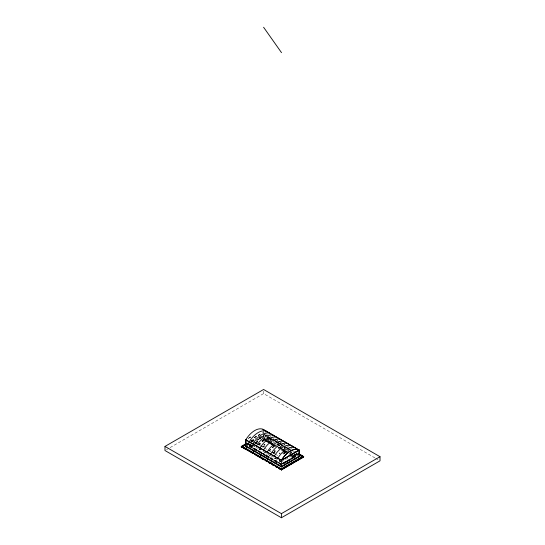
<?xml version="1.0" encoding="UTF-8"?>
<svg xmlns="http://www.w3.org/2000/svg" width="545" height="545" viewBox="0 0 545 545"><rect width="100%" height="100%" fill="white"/><g stroke="black" fill="none" stroke-linecap="round" stroke-linejoin="round"><path stroke-width="0.41" stroke-dasharray="2.73 2.04" d="M256.675 440.115L257.206 440.428L257.206 442.07L256.675 441.763L255.428 442.69L256.675 441.968M254.604 445.592L253.888 446.416L255.142 446.927M263.48 440.878L262.234 441.6L263.48 440.469L264.018 440.776L264.018 439.127M259.699 448.528C257.41 449.57 262.329 450.695 258.984 449.148L260.231 448.426M264.4 446.226L263.153 446.948L264.4 445.817L264.938 446.123L264.938 444.475L264.4 444.168L264.4 446.43L263.869 446.123L263.869 444.475M273.665 447.99L272.418 447.275L273.665 446.348L274.196 446.655L274.196 445.006M274.585 450.667L275.123 450.354L275.123 452.003L274.585 451.696L273.338 452.623L274.585 453.549M276.751 457.97C276.213 459.517 273.011 458.386 274.973 457.35M280.062 460.293L279.353 461.111L280.6 461.833L280.6 460.6M293.946 456.942L295.192 456.015M166.457 449.68L169.4 447.983M170.135 447.561L263.589 393.606L374.858 457.841M250.707 436.913L247.859 438.562L250.782 436.954M248.241 438.562L250.434 437.294M254.004 437.642L263.535 432.267M254.113 437.703L259.911 434.358M254.113 437.826L259.188 434.896M251.061 440.803L256.388 437.608M247.192 443.453L248.615 442.629M251.47 440.98L255.748 438.514M247.525 443.467L250.448 441.777M251.177 441.355L254.828 439.168M250.489 441.859L254.113 439.76M247.028 444.039L248.854 442.983M251.211 441.559L253.507 440.299M247.028 444.12L248.472 443.289M251.347 441.627L253.507 440.38M247.192 444.359L248.615 443.535M252.178 441.477L253.609 440.653M247.525 444.413L248.983 443.569M251.906 441.879L253.364 441.041M259.209 437.669L263.589 435.135M247.525 444.495L248.983 443.65M251.906 441.961L253.364 441.123M259.209 437.751L263.589 435.217M247.512 445.163L249.705 443.896M259.202 438.412L263.589 435.877M247.192 445.592L250.039 443.943M257.172 439.829L263.589 436.123M257.737 439.726L263.535 436.381M257.737 439.856L262.813 436.927M250.291 444.42L249.222 444.42L249.222 446.062L249.753 446.375L249.753 444.107L250.291 444.42L250.291 446.062L251.007 446.886M256.675 440.735L257.206 440.428M249.222 446.062L250.291 446.062M249.399 447.363L249.399 446.001L251.531 444.774M256.491 441.906L257.914 441.089M252.24 444.693L249.399 446.335L281.411 464.899M255.074 443.058L257.206 441.825M249.399 446.416L252.24 444.774M254.76 443.357L258.439 441.239M249.617 446.416L251.94 445.136M254.76 443.446L257.737 441.791M251.804 445.483L250.325 446.335L281.411 464.279M255.482 443.357L256.961 442.506M250.325 446.416L251.988 445.497M255.455 443.392L257.063 442.567M250.107 446.955L252.553 445.538M255.496 443.841L256.967 442.99M250.353 447.023L252.553 445.749M255.496 444.046L256.967 443.201M251.061 446.811L254.747 444.686M262.118 440.435L263.589 439.583M263.589 439.624L264.836 438.698M253.439 445.687L250.543 447.363L250.489 443.916M261.375 441.062L263.589 439.788L263.589 438.759M267.098 438.153L266.566 438.459L267.098 438.766M262.234 441.395L263.48 440.673M258.064 444.005L259.311 444.727L260.558 444.005L259.311 444.522L258.064 443.8M270.613 440.176L270.075 440.489L270.613 440.796M255.523 449.291L256.593 449.291L256.593 450.94M268.576 441.763L268.038 442.07L268.576 442.377M256.061 449.605L256.593 449.291M264.4 444.788L264.938 444.475M263.153 446.743L264.4 446.021M260.231 449.87L261.477 449.148M274.121 442.206L273.59 442.513L274.121 442.826M260.619 452.234L261.689 452.234L261.689 453.876M261.15 452.541L261.689 452.234M272.418 447.275L273.665 446.553M273.127 446.655L274.196 446.655M278.168 444.543L277.098 444.543L277.637 444.236L277.637 445.878M266.573 452.091L265.32 452.806L264.073 452.296L265.32 453.018L265.32 451.778M269.496 450.402L270.742 449.68L269.496 450.606M266.778 456.819L266.778 455.17L266.246 454.864L265.708 455.17L265.708 456.819M266.246 455.484L266.778 455.17M279.292 447.949L278.222 447.949L278.754 447.643L278.754 449.284M274.585 451.9L273.338 452.623L274.585 453.338M273.338 452.827L274.585 452.105M274.053 452.003L275.123 452.003M270.804 458.113L271.873 458.113L271.335 458.42M279.68 452.99L279.142 453.297L280.212 453.297L279.68 452.99L279.68 454.632M284.381 452.534L283.85 452.841L283.85 454.08L285.096 453.358L283.85 452.227M290.056 452.725L292.229 451.464M275.893 461.05L276.962 461.05L276.962 462.698M291.677 452.343L291.146 452.65L291.677 452.963M276.424 461.363L276.962 461.05M288.939 454.135L289.477 453.828M280.6 460.184L279.353 460.906L280.6 461.629M281.356 461.86L294.409 454.326M294.654 454.68L295.192 454.367L295.192 456.635L294.654 456.322L294.654 454.68L295.724 454.68L295.724 456.322L282.882 463.843M282.807 462.957L294.409 456.26L292.938 455.416M281.356 464.211L295.192 456.219M282.882 463.427L294.675 456.621L293.23 455.79M281.411 464.36L295.192 456.431M282.828 463.666L295.601 456.294L295.601 457.65M282.828 463.993L295.601 456.621M282.828 464.081L295.601 456.703L292.692 454.946M285.035 463.093L288.782 460.934M375.594 458.27L378.543 459.973M265.006 433.112L267.942 434.815M268.678 435.237L270.885 436.511M275.293 439.052L278.236 440.755M278.972 441.178L281.908 442.874M282.644 443.296L285.587 444.999M286.323 445.422L288.523 446.696M271.621 437.056L274.557 438.752M275.293 439.181L278.236 440.878M278.972 441.3L281.908 442.996M282.644 443.426L284.851 444.693M289.259 447.241L292.202 448.937M265.04 434.821L267.22 436.082M267.942 436.497L270.851 438.173M271.574 438.596L274.482 440.271M275.205 440.694L278.113 442.37M278.836 442.785L281.745 444.468M293.36 451.171L295.54 452.432M296.269 452.847L297.72 453.692M264.325 434.535L267.268 436.232M275.361 440.905L277.569 442.179M278.304 442.601L281.247 444.304M281.983 444.727L284.926 446.43M285.662 446.852L288.605 448.549M289.341 448.978L292.284 450.674M264.325 434.617L265.797 435.462M266.532 435.891L268.74 437.165M273.154 439.713L276.097 441.409M276.833 441.838L279.776 443.535M280.512 443.964L283.454 445.66M284.19 446.082L287.133 447.786M287.869 448.208L290.076 449.482M267.942 436.872L270.15 438.146M270.885 438.568L273.822 440.265M274.557 440.687L277.5 442.383M278.236 442.812L281.172 444.509M285.587 447.057L287.787 448.331M288.523 448.753L289.995 449.598M263.535 434.447L265.047 435.401M269.394 437.833L272.343 439.617M273.025 439.924L276.029 441.661M276.656 442.022L279.558 443.698M280.287 444.12L282.46 445.374M287.058 448.024L289.995 449.727M296.255 453.338L297.89 454.367M267.942 437.403L270.122 438.664M296.269 453.753L297.72 454.591M267.268 437.26L268.74 438.112M269.475 438.534L271.683 439.808M281.247 445.333L282.719 446.185M283.454 446.607L286.397 448.303L283.454 446.689M289.341 450.006L287.133 448.733L289.341 450.088M295.962 453.828L297.434 454.68M267.268 437.342L268.74 438.194M269.475 438.616L271.683 439.89M276.097 442.438L278.304 443.719M281.247 445.415L282.719 446.266M295.962 453.91L297.434 454.762M266.532 437.581L268.746 438.854M269.482 439.284L272.432 440.98M273.168 441.409L274.639 442.261M277.589 443.957L279.796 445.238M284.218 447.786L286.425 449.066M287.161 449.489L288.639 450.34M295.267 454.169L298.953 456.294M277.412 444.107L279.592 445.367M294.872 454.183L299.239 456.703M266.478 438.078L268.678 439.352M276.765 444.018L279.708 445.715M267.942 439.052L270.15 440.326M276.765 444.141L278.236 444.993M278.972 445.415L281.172 446.689M289.259 451.355L291.466 452.629M263.051 436.436L263.589 436.743M281.145 446.88L280.607 446.566L281.145 446.26L281.145 447.908M284.654 448.903L284.122 448.596L284.654 448.29L284.654 449.932M288.169 450.933L287.631 450.626L288.169 450.313L288.169 451.962M265.04 438.65L267.956 440.333M268.678 440.755L271.594 442.431M279.592 447.05L281.779 448.31M282.508 448.733L285.416 450.415M286.139 450.831L289.054 452.514M289.776 452.936L292.692 454.612M293.414 455.034L295.724 456.322M264.318 438.562L267.227 440.326M267.956 440.66L270.865 442.424M271.594 442.765L274.503 444.522M275.232 444.863L278.141 446.539M281.779 448.726L278.883 446.805M282.508 449.148L284.688 450.408M285.416 450.824L286.868 451.662M289.776 453.263L291.963 454.605M263.589 438.262L265.756 439.597M266.478 439.931L269.366 441.688M270.095 442.022L272.984 443.691M273.706 444.107L275.872 445.36M278.767 447.029L280.212 447.942M280.934 448.276L283.1 449.611M283.822 449.945L286.711 451.696M293.217 455.375L295.383 456.703M267.942 440.987L272.357 443.535M278.972 447.35L281.172 448.624M281.908 449.046L284.851 450.749M285.587 451.171L288.523 452.868M267.929 441.178L272.262 443.685M278.767 447.438L281.663 449.114M282.385 449.53L284.551 450.783M285.273 451.199L286.725 452.03M263.535 438.854L265.061 439.651M267.929 441.266L272.411 443.896M276.819 446.437L280.212 448.358M280.443 448.61L283.434 450.259M283.829 450.443L287.106 452.377M292.938 455.824L294.675 456.703M264.311 439.59L266.498 440.851M267.2 441.259L270.136 442.949M270.817 443.344L273.774 445.054M274.428 445.429L277.412 447.152M278.039 447.513L281.05 449.25M281.656 449.605L284.688 451.349M285.267 451.689L288.162 453.358M289.054 453.869L291.234 455.13M291.963 455.552L294.872 457.235M263.589 439.379L265.034 440.21M265.756 440.626L268.644 442.295M269.366 442.717L272.262 444.386M272.984 444.802L275.15 446.055M283.1 450.64L285.989 452.309M290.328 454.816L294.661 457.316M293.496 456.765L294.034 457.078M265.034 440.415L268.651 442.506M269.373 442.921L271.539 444.175M272.262 444.591L275.157 446.26M283.107 450.851L285.996 452.52M291.779 455.858L293.953 457.112M265.034 440.626L268.651 442.71M269.373 443.126L271.539 444.379M272.262 444.795L275.157 446.464M283.107 451.056L285.996 452.725M291.779 456.063L293.953 457.316M263.589 439.829L265.79 441.103M266.525 441.525L273.14 445.347M273.876 445.769L275.348 446.621M281.227 450.013L284.17 451.71M284.906 452.139L286.377 452.984M291.521 455.954L294.457 457.65L294.409 454.203M259.597 438.432L260.667 438.432L260.128 438.119L260.128 439.767M283.85 452.432L285.096 453.154L283.85 453.869L282.603 453.154M283.85 452.636L285.096 453.358M262.949 440.776L263.48 441.082L263.48 439.44M282.603 453.358L283.85 454.08M290.396 459.176L289.858 458.87L289.858 460.511M289.858 459.483L289.327 459.176L289.327 460.825M259.311 443.078L260.558 443.8M259.311 443.289L260.558 444.005M269.496 449.169L270.742 449.884M256.136 442.07L256.675 442.383L256.675 443.412M250.489 439.801L253.425 441.498M254.161 441.92L260.04 445.313M260.776 445.742L263.719 447.438M268.126 449.986L271.069 451.682M271.805 452.105L274.741 453.801M275.477 454.223L277.684 455.497M250.489 439.924L253.425 441.62M254.161 442.043L256.368 443.317M257.104 443.739L260.04 445.435M260.776 445.865L263.719 447.561M264.454 447.983L267.391 449.68M268.126 450.109L271.069 451.805M271.805 452.227L274.006 453.501M255.428 442.894L256.675 443.616M286.227 461.581L285.689 461.274L285.689 462.923L285.158 463.23L285.158 461.581L285.689 461.894M251.96 444.883L257.84 448.283M258.575 448.583L280.62 461.438M270.415 455.749L269.169 455.027L270.415 455.954L270.415 454.721M274.258 457.97L275.504 458.686M251.504 446.355L250.966 446.042L250.966 447.69M250.489 445.974L281.356 463.795M249.753 445.96L281.411 464.156M249.399 446.001L281.411 464.483M249.617 446.335L281.411 464.694M253.943 449.325L256.831 450.994M263.337 454.748L268.917 457.97M274.06 460.941L277.003 462.637M279.966 464.354L281.411 465.185M294.511 454.264L294.511 456.737M294.034 456.458L294.034 458.107M276.424 460.743L276.424 462.392M274.585 450.047L274.585 452.309M273.665 446.348L272.418 447.479L273.665 448.201L273.665 446.961M271.86 442.751L270.613 443.473M271.335 457.807L271.335 459.449M268.344 440.721L267.098 441.443M266.246 454.864L266.246 456.512M263.589 391.133L263.589 393.606M263.589 430.475L263.589 432.791M263.589 433.561L263.535 438.03M261.15 451.921L261.15 453.569M259.311 443.494L259.311 444.727M256.675 441.763L256.675 442.172M256.061 448.985L256.061 450.633M250.38 443.855L250.325 447.241"/><path stroke-width="0.82" d="M245.713 439.808L245.931 439.433M249.276 441.866L249.494 441.491A18.183 10.498 -60 0 1 267.098 431.565M252.839 443.923L253.064 443.548A18.183 10.498 -60 0 1 270.667 433.622M256.402 445.98L256.627 445.606A18.183 10.498 -60 0 1 274.23 435.68M259.972 448.038L260.19 447.663A18.183 10.498 -60 0 1 277.793 437.737M263.535 450.095L263.753 449.72A18.183 10.498 -60 0 1 281.356 439.801M267.098 452.159L267.322 451.778A18.183 10.498 -60 0 1 284.926 441.859M270.667 454.217L270.885 453.835A18.183 10.498 -60 0 1 288.489 443.916M274.23 456.274L274.448 455.893A18.183 10.498 -60 0 1 292.052 445.974M277.793 458.331L278.018 457.957A18.183 10.498 -60 0 1 295.615 448.031M281.649 460.055L281.356 460.389L299.185 450.088A18.183 10.498 -60 0 0 281.581 460.014A18.183 10.498 -60 0 1 299.253 450.129L299.239 456.703L281.411 466.997L245.761 446.416L245.761 439.829L281.472 460.314M164.985 446.416L263.589 389.484L380.015 456.703L380.015 460.825L281.411 517.75L164.985 450.531L164.985 446.416L281.411 513.635L380.015 456.703M262.888 429.317L299.253 450.129L281.411 460.409L245.72 439.795L246.006 439.474A18.183 10.498 -60 0 1 263.603 429.549M241.272 446.416L246.313 443.426M242.198 447.241L242.198 446.335L245.761 444.277M242.416 446.416L246.061 444.223M245.168 445.108L241.483 447.241L241.483 446.335L281.411 469.381L303.517 456.621L303.517 457.528L299.348 455.123M245.761 446.416L246.299 446.11M246.299 446.723L246.831 446.416L246.831 448.065M249.276 448.44L249.808 448.133M249.808 448.753L250.346 448.44M252.785 450.47L253.323 450.163L253.323 451.805M253.323 450.776L253.854 450.47M256.3 452.5L256.831 452.187M256.831 452.806L257.369 452.5M259.808 454.523L260.347 454.217M260.347 454.83L260.878 454.523L260.878 456.172M263.324 456.553L263.855 456.24M263.855 456.86L264.393 456.553M266.832 458.577L267.363 458.27L267.363 459.919M267.363 458.89L267.902 458.577M270.34 460.607L270.879 460.3M270.879 460.913L271.41 460.607L271.41 462.255M273.856 462.63L274.387 462.324M274.387 462.943L274.925 462.63M277.364 464.66L277.902 464.354M277.902 464.967L278.434 464.66M280.879 466.69L298.953 456.294L298.953 450.122L281.411 460.246L281.411 466.997M302.584 457.732L302.584 456.621L281.411 468.85L281.411 470.287M294.961 462.058L302.802 457.528L302.802 456.621L281.411 468.973L242.198 446.335M281.411 469.511L303.728 456.621L298.619 453.672M281.411 469.96L293.823 462.712M298.537 449.897L299.076 450.15L263.426 429.569M298.619 453.753L303.728 456.703L281.411 469.592L241.272 446.335L241.272 447.363M299.171 454.53L302.802 456.621M298.905 454.496L302.584 456.621M298.905 454.584L302.584 456.703M301.351 456.69L302.802 457.528M298.701 456.397L299.239 456.703M298.17 456.703L298.701 457.017M295.247 458.393L295.778 458.699M294.709 458.699L295.247 459.013M291.786 460.389L292.318 460.695M291.248 460.695L291.786 461.009M288.325 462.385L288.864 462.698M287.794 462.698L288.325 463.005M284.872 464.381L285.403 464.694M284.333 464.694L284.872 465.001M281.949 466.69L246.047 446.001L246.047 439.829M243.152 447.786L249.774 451.607M250.189 451.853L252.716 453.311M254.542 454.367L263.984 459.817M265.224 460.532L266.887 461.492M268.903 462.657L270.518 463.591M271.846 464.354L274.149 465.682M275.525 466.479L277.058 467.365M278.468 468.175L280.689 469.456M243.152 447.867L245.359 449.141M261.546 458.488L263.017 459.34M268.903 462.739L270.375 463.591M272.582 464.865L274.053 465.709M275.525 466.561L276.996 467.412M279.204 468.686L280.675 469.538M263.589 27.25L281.52 52.667M281.411 513.635L281.411 517.75M242.416 446.335L242.416 447.363"/></g></svg>
